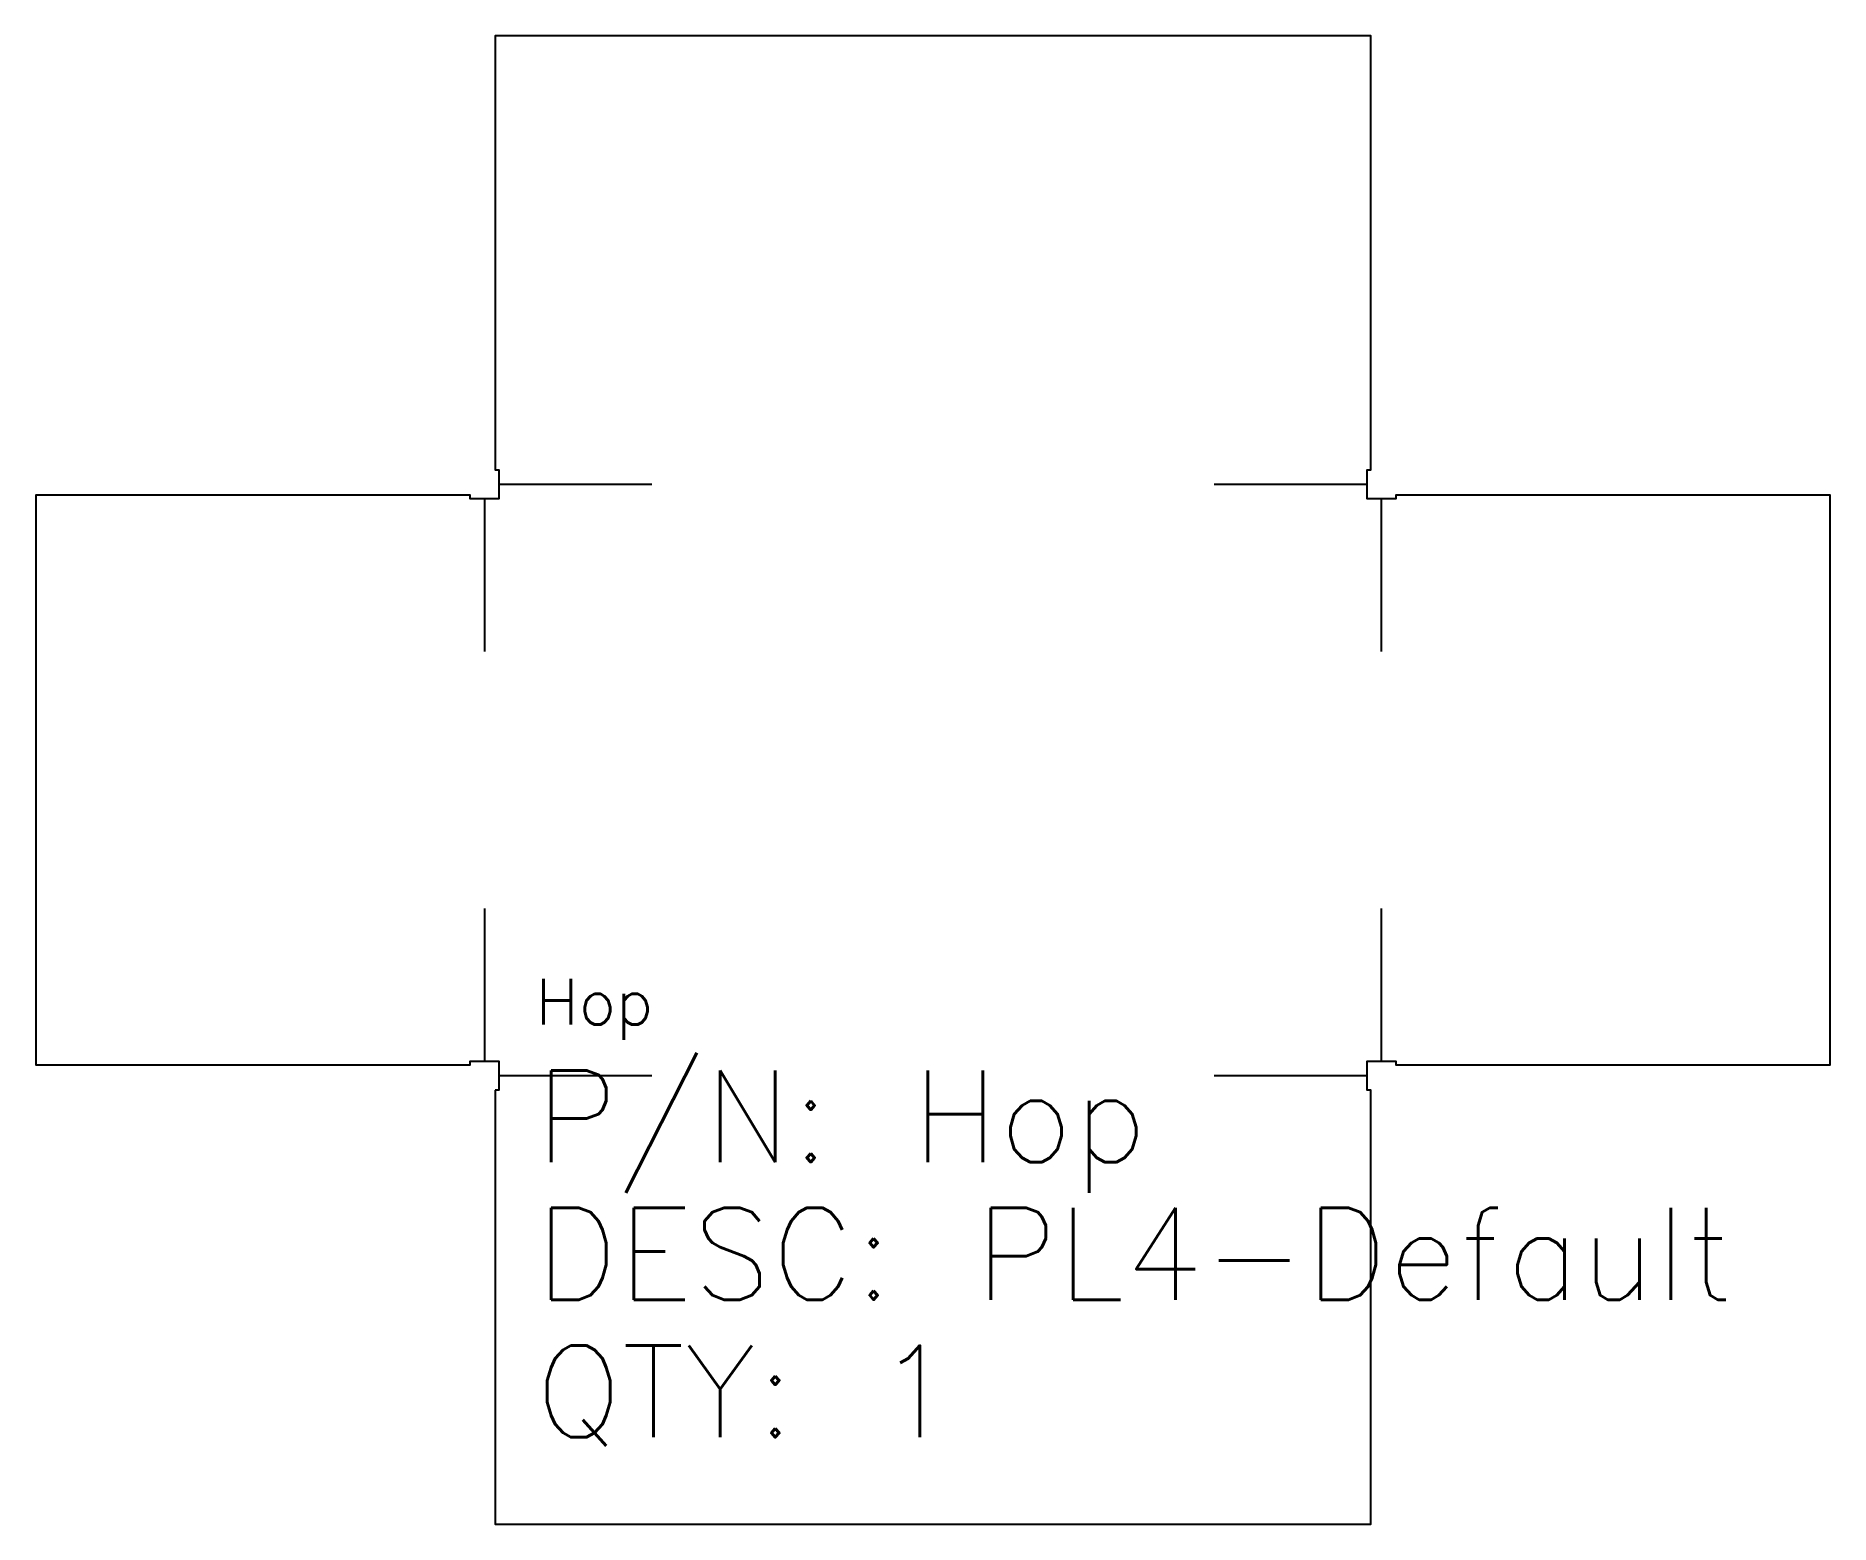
# Model space of a CAD drawing. Header units: millimetres. Extents: x -143 to 443, y -143 to 343.
import ezdxf

# ---------------------------------------------------------------- set-up
doc = ezdxf.new("R2010")
doc.units = ezdxf.units.MM
for name, color, linetype in [('Detail Name', 30, 'Continuous'), ('IV_BEND', 6, 'Continuous'), ('IV_OUTER_PROFILE', 2, 'Continuous')]:
    doc.layers.add(name, color=color, linetype=linetype)
doc.styles.get("Standard").update_dxf_attribs({"font": 'txt.SHX'})

msp = doc.modelspace()

# ---------------------------------------------------------------- linework, layer by layer
at = {"layer": 'IV_BEND'}
for p, q in [((58, 196.71), (8, 196.71)), ((292, 196.71), (242, 196.71)), ((3.29, 192), (3.29, 142)), ((296.71, 142), (296.71, 192)), ((3.29, 58), (3.29, 8)), ((296.71, 8), (296.71, 58)), ((8, 3.29), (58, 3.29)), ((242, 3.29), (292, 3.29))]:
    msp.add_line(p, q, dxfattribs=at)
at = {"layer": 'IV_OUTER_PROFILE'}
msp.add_lwpolyline([(6.83, -1.42), (6.83, -143.42), (293.17, -143.42), (293.17, -1.42), (292, -1.42), (292, 8), (301.42, 8), (301.42, 6.83), (443.42, 6.83), (443.42, 193.17), (301.42, 193.17), (301.42, 192), (292, 192), (292, 201.42), (293.17, 201.42), (293.17, 343.42), (6.83, 343.42), (6.83, 201.42), (8, 201.42), (8, 192), (-1.42, 192), (-1.42, 193.17), (-143.42, 193.17), (-143.42, 6.83), (-1.42, 6.83), (-1.42, 8), (8, 8), (8, -1.42)], close=True, dxfattribs=at)

# ---------------------------------------------------------------- texts
for s, p in [('P/N: Hop', (20, -25)), ('DESC: PL4-Default', (20, -70)), ('QTY: 1', (20, -115))]:
    msp.add_text(s, height=30).set_placement(p)
at = {"layer": 'Detail Name'}
msp.add_text('Hop', height=15, dxfattribs=at).set_placement((20, 20))

doc.saveas('drawing.dxf')
